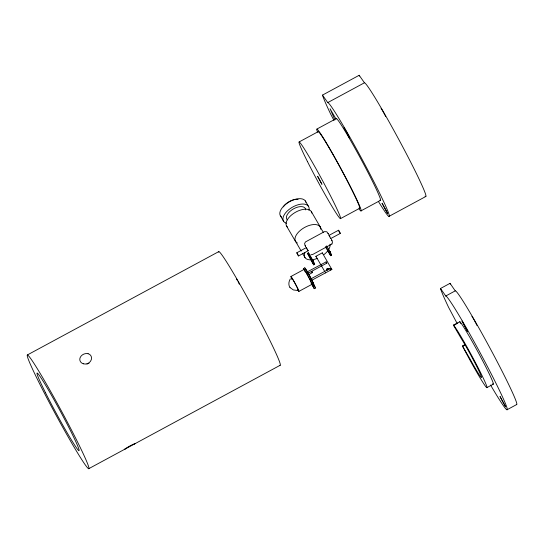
<?xml version="1.0" encoding="UTF-8"?>
<svg xmlns="http://www.w3.org/2000/svg" width="544" height="544" viewBox="0 0 544 544"><rect width="100%" height="100%" fill="white"/><g stroke="black" fill="none" stroke-linecap="round" stroke-linejoin="round"><path stroke-width="0.82" d="M290.367 278.861C288.708 281.316 288.198 285.056 289.966 287.504M331.922 243.998L332.506 242.053L331.378 239.34M425.048 196.166A64.627 3.352 61.6 0 0 400.5 142.65A64.627 3.352 61.6 0 0 364.432 82.763L359.183 75.283L322.49 95.091L327.74 102.571A64.627 3.352 61.6 0 1 372.926 179.867A64.627 3.352 61.6 0 1 378.332 201.328M364.358 82.831L327.665 102.639M88.692 468.717A64.627 3.352 61.6 0 0 45.75 382.888A64.627 3.352 61.6 0 0 39.692 383.88A64.627 3.352 61.6 0 0 88.692 468.717L280.289 365.214A64.627 3.352 61.6 0 0 250.084 302.546A64.627 3.352 61.6 0 0 218.64 252.103M445.665 296.045L455.233 290.877L450.058 283.329L440.484 288.497L445.74 295.977A64.627 3.352 61.6 0 1 493.898 379.134A64.627 3.352 61.6 0 1 490.545 385.023M455.233 290.877L455.308 290.809A64.627 3.352 61.6 0 1 490.416 348.908A64.627 3.352 61.6 0 1 516.324 404.512M331.935 243.977L312.589 254.551L310.93 254.721M134.463 444.006L135.089 443.612A5.998 0.456 -28.6 0 0 132.512 444.659L132.206 444.808A5.957 0.823 -28.8 0 0 127.724 447.229L127.425 447.406A5.998 0.456 -28.6 0 0 124.828 449.133L125.072 449.072M316.887 129.057L336.348 118.551M299.057 141.984L318.199 131.648M27.397 354.94L218.838 251.58M340.503 218.627L359.645 208.291M360.964 210.882L380.426 200.369M308.088 250.791L298.52 255.959L296.793 252.797L306.367 247.595L308.094 250.777M328.991 235.382L338.558 230.214L339.782 232.295L340.279 233.41L330.711 238.578L330.487 238.286M307.516 253.314L308.468 252.797L313.147 260.834L314.663 264.316L313.704 264.833L307.516 253.314L313.704 264.833M389.035 216.349L425.728 196.54M316.132 256.822L315.908 256.299L322.286 252.851L331.867 269.464L311.63 280.323L311.454 279.915M312.195 261.351L313.147 260.834M330.058 251.709L331.575 255.19L330.616 255.707L329.1 252.226L330.058 251.709L326.658 245.861M290.904 276.515L303.98 269.457M306.891 272.075L326.148 261.882L326.794 263.16L307.952 273.312M308.686 274.706L312.351 272.632M310.855 278.882L329.997 268.546M330.222 269.708L331.643 268.94L331.867 269.464M298.908 291.38L311.991 284.315A8.439 0.435 61.6 0 0 308.19 276.345A8.439 0.435 61.6 0 0 303.96 269.525M314.269 288.674L312.61 285.512L313.908 284.825L315.547 287.987L314.269 288.674L311.964 284.73A9.806 0.51 61.6 0 1 311.433 283.92M465.304 344.447L462.468 345.984L469.9 358.761A24.324 1.265 61.6 0 0 480.549 374.51A24.324 1.265 61.6 0 0 461.122 338.354L453.39 325.101L459.857 321.722A35.584 1.85 61.6 0 1 480.814 357.238A35.584 1.85 61.6 0 1 492.626 383.717M453.587 325.448L457.844 323.15M465.501 344.787L462.679 346.365M486.887 387.62L493.265 384.18M507.028 409.754L516.603 404.586M297.52 290.476L293.372 289.938L289.979 287.531M88.101 353.729L87.761 353.648A5.977 4.78 -24.4 0 0 80.084 357.789L79.988 358.108A5.998 5.012 -23.8 0 0 80.39 361.529A5.998 5.209 -23.1 0 0 83.259 363.752M311.95 284.308L311.42 283.648M312.61 285.512L312.637 285.518A9.806 0.51 61.6 0 0 307.197 274.394A9.806 0.51 61.6 0 0 303.776 269.647M83.266 363.752L83.606 363.848A5.977 5.365 -22.3 0 0 91.283 359.706L91.378 359.373A5.998 5.209 -23.1 0 0 90.923 355.844A5.998 5.012 -23.8 0 0 88.108 353.729M453.39 325.101L453.472 325.162A35.584 1.85 61.6 0 1 474.946 361.651A35.584 1.85 61.6 0 1 485.901 386.77A35.584 1.85 61.6 0 1 463.053 347.126L462.468 345.984M328.998 235.389L329.29 235.804M308.04 250.75L307.652 250.145M296.806 252.77L298.52 255.945M340.252 233.39L339.164 231.533M328.562 251.688L329.596 253.579M329.569 253.565L328.569 251.716M311.664 260.8L312.691 262.711L311.651 260.814M313.065 283.465L313.262 283.628A8.439 0.435 61.6 0 0 313.079 282.887M315.547 287.987L313.65 284.791M330.011 268.593L330.358 269.3M310.889 278.922L311.148 279.344M381.065 108.29L382.568 110.738M471.934 316.302L472.335 316.907M313.324 284.152L313.242 284.043A9.806 0.51 61.6 0 1 313.079 283.798M236.361 278.732L236.722 279.31M328.794 234.546L326.828 231.785L324.496 231.622L305.415 241.958L304.538 243.787L305.708 246.84M472.457 317.104L473.831 319.45M328.032 233.288L328.284 233.689M313.46 261.943L313.058 261.229M329.378 235.953L329.895 236.864M312.188 272.435L312.052 272.02M330.188 268.824L330.772 269.953L330.392 269.185M236.926 279.664L237.388 280.466M329.827 251.62L329.542 251.165L329.725 251.634M330.29 252.674L329.922 252.015M459.768 321.66L460.822 323.462M335.893 118.796L330.038 108.732L334.9 119.918M305.293 200.872L308.407 206.237M311.331 211.596L320.219 226.882M320.008 226.692L323.415 232.54M329.868 252.26L331.575 255.19M325.7 246.378L329.1 252.226M325.938 247.663L330.616 255.707M315.908 256.299L324.836 271.653M310.835 257.734L314.663 264.316M286.593 226.114L295.48 241.4M295.691 241.59L301.22 251.097M302.491 253.286L305.048 257.672M280.541 216.036L283.655 221.394M312.161 272.388L311.698 271.402L311.95 272.014M307.557 249.982L307.074 249.111M312.977 260.855L312.61 260.297L312.854 260.841M308.169 273.666L308.577 274.434M382.731 111.024L384.091 113.492M329.936 251.804L330.392 252.668M474.178 320.069L474.524 320.702M313.086 261.045L313.555 261.956M238.014 281.588L238.258 282.044M457.042 323.258L448.623 307.414A76.248 3.958 61.6 0 1 440.722 289.245L440.484 288.497M333.928 120.353L330.623 114.009A76.248 3.958 61.6 0 1 322.721 95.839L322.49 95.091M326.454 262.426L326.808 263.133M474.694 321.028L475.041 321.667M329.95 236.966L330.718 238.564M326.502 262.514L326.094 261.895M384.254 113.805L384.581 114.424M475.204 321.987L475.986 323.496M238.503 282.506L238.85 283.172M339.116 231.431L338.558 230.248M384.887 115.022L385.166 115.586M239.061 283.594L239.346 284.165M306.687 248.356L306.367 247.629M476.258 324.04L476.496 324.537M385.424 116.11L385.655 116.586M331.792 240.21L331.996 240.645M305.082 245.534L305.286 245.963M476.796 325.183L476.945 325.536M322.286 252.851L322.51 253.375M325.258 272.388L325.489 272.911M308.468 252.797L309.985 256.272M450.058 283.329L450.296 284.077M359.183 75.283L359.414 76.031M336.206 118.925A46.478 2.414 61.6 0 1 360.903 159.045A46.478 2.414 61.6 0 1 379.936 200.097M359.101 209.005A46.478 2.414 61.6 0 0 342.822 172.128A46.478 2.414 61.6 0 0 316.805 129.86L316.955 130.444A46.478 2.414 61.6 0 0 317.506 132.083M318.131 131.968A43.568 2.264 61.6 0 1 341.285 169.578A43.568 2.264 61.6 0 1 359.122 208.066M280.133 365.364A64.627 3.352 61.6 0 1 279.847 365.282M86.958 364.113A5.923 4.515 -26.3 0 1 89.019 363.222M286.491 223.264A14.525 7.548 -30.2 0 1 292.346 207.23A14.525 7.548 -30.2 0 1 308.924 210.351M287.286 219.851A10.71 5.569 -30.2 0 1 293.801 208.685A10.71 5.569 -30.2 0 1 305.701 209.909M281.71 217.158A14.525 7.548 -30.2 0 1 288.572 202.252A14.525 7.548 -30.2 0 1 305.925 202.327M326.856 270.144A1.088 0.932 -23.5 0 1 328.828 269.28M327.23 270.232A1.088 0.932 -23.5 0 1 326.686 269.062A1.088 0.932 -23.5 0 1 328.046 268.396A1.088 0.932 -23.5 0 1 328.678 269.518M283.302 206.87A10.71 5.569 -30.2 0 1 294.556 199.539M295.514 199.383A10.71 5.569 -30.2 0 1 298.092 199.396M297.33 242.971A14.266 7.419 -30.2 0 1 304.028 227.78A14.266 7.419 -30.2 0 1 320.736 229.235M329.984 244.208A14.266 7.419 -30.2 0 1 328.515 249.771M327.808 250.777A14.266 7.419 -30.2 0 1 323.904 254.64M317.506 258.325A14.266 7.419 -30.2 0 1 312.242 259.74M311.025 259.842A14.266 7.419 -30.2 0 1 304.858 252.674M287.66 227.283A14.341 7.46 -30.2 0 1 295.12 212.466A14.341 7.46 -30.2 0 1 311.862 213.085M311.12 283.2A8.439 0.435 61.6 0 1 310.957 282.941M304.613 271.211A8.439 0.435 61.6 0 1 304.361 270.654M291.53 278.27A8.439 0.435 61.6 0 1 292.427 278.698A8.439 0.435 61.6 0 1 297.867 288.748A8.439 0.435 61.6 0 1 297.874 290.006M291.999 279.269A8.439 0.435 61.6 0 1 291.829 278.916M291.618 278.195A7.262 0.374 61.6 0 1 295.297 283.886A7.262 0.374 61.6 0 1 297.854 289.762M292.128 279.33A7.262 0.374 61.6 0 1 291.89 278.814M305.055 268.96A9.806 0.51 61.6 0 1 304.932 268.675M304.626 267.859A9.806 0.51 61.6 0 1 309.21 275.033A9.806 0.51 61.6 0 1 313.908 284.825M305.272 269.022A8.439 0.435 61.6 0 1 307.503 272.15M307.734 272.551A8.439 0.435 61.6 0 1 310.216 277.052M310.461 277.515A8.439 0.435 61.6 0 1 312.99 282.676M317.614 176.317L321.932 184.3L317.648 176.317M462.04 321.144L467.561 331.357L462.08 321.137M500.052 396.59L505.58 406.803L500.092 396.583M382.099 203.259L387.546 213.309L382.099 203.259M344.094 127.806L349.527 137.87L344.114 127.806M307.408 161.466A43.568 2.264 61.6 0 0 340.442 218.661A43.568 2.264 61.6 0 0 311.494 160.793A43.568 2.264 61.6 0 0 307.408 161.466M45.512 392.754A44.118 2.292 61.6 0 0 78.962 450.663A44.118 2.292 61.6 0 0 49.654 392.074A44.118 2.292 61.6 0 0 45.512 392.754"/></g></svg>
